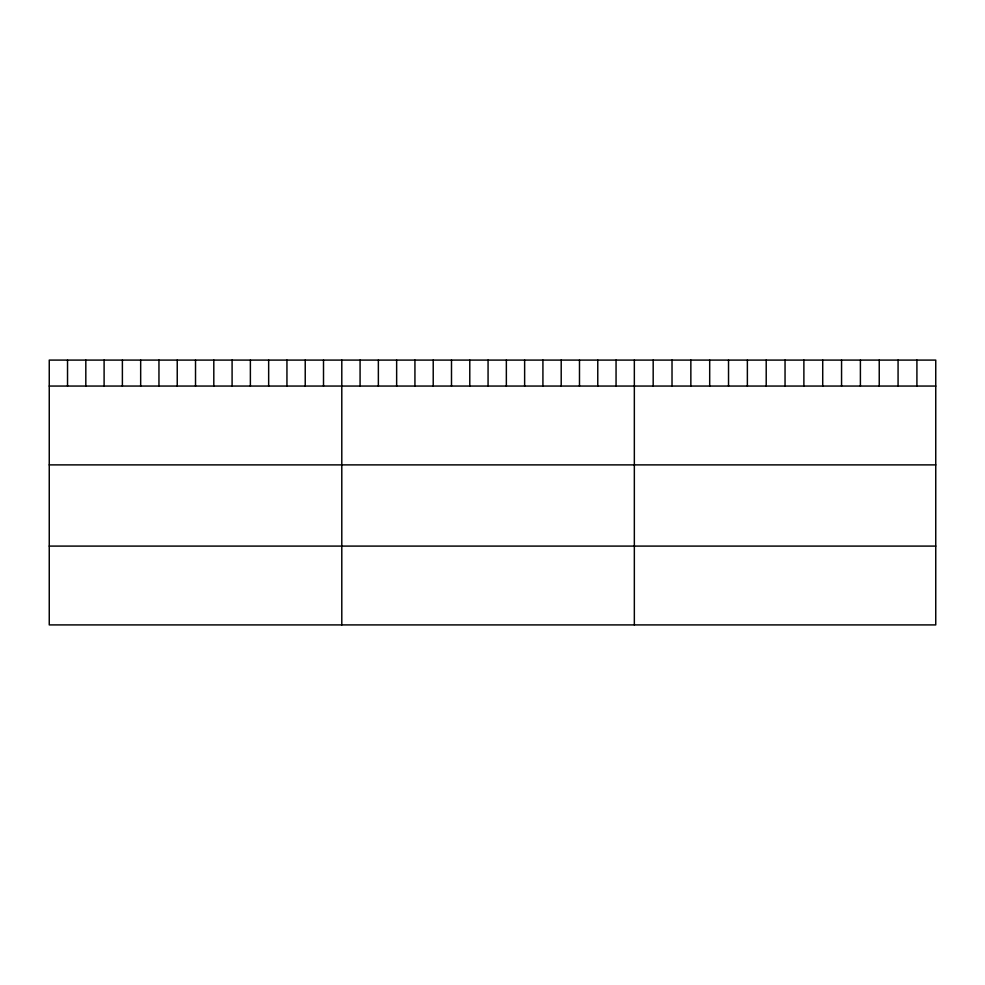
<?xml version="1.0" encoding="UTF-8"?>
<svg xmlns="http://www.w3.org/2000/svg" width="985" height="985" viewBox="0 0 985 985"><rect width="100%" height="100%" fill="white"/><g stroke="black" fill="none" stroke-linecap="round" stroke-linejoin="round"><path stroke-width="1.48" d="M935.75 386.058L935.75 624.909L49.25 624.909L49.25 360.091L935.75 360.091L935.75 386.058L49.25 386.058M49.25 464.883L935.75 464.883M49.25 546.096L935.75 546.096M916.912 360.091L916.912 386.058M898.074 360.091L898.074 386.058M879.236 360.091L879.236 386.058M860.397 360.091L860.397 386.058M841.559 360.091L841.559 386.058M822.721 360.091L822.721 386.058M803.883 360.091L803.883 386.058M785.045 360.091L785.045 386.058M766.207 360.091L766.207 386.058M747.369 360.091L747.369 386.058M728.531 360.091L728.531 386.058M709.692 360.091L709.692 386.058M690.854 360.091L690.854 386.058M672.016 360.091L672.016 386.058M653.178 360.091L653.178 386.058M634.34 360.091L634.34 624.909M616.056 360.091L616.056 386.058M597.772 360.091L597.772 386.058M579.488 360.091L579.488 386.058M561.204 360.091L561.204 386.058M542.92 360.091L542.92 386.058M524.636 360.091L524.636 386.058M506.352 360.091L506.352 386.058M488.067 360.091L488.067 386.058M469.783 360.091L469.783 386.058M451.499 360.091L451.499 386.058M433.215 360.091L433.215 386.058M414.931 360.091L414.931 386.058M396.647 360.091L396.647 386.058M378.363 360.091L378.363 386.058M360.079 360.091L360.079 386.058M341.795 360.091L341.795 624.909M323.511 360.091L323.511 386.058M305.227 360.091L305.227 386.058M286.943 360.091L286.943 386.058M268.659 360.091L268.659 386.058M250.375 360.091L250.375 386.058M232.091 360.091L232.091 386.058M213.807 360.091L213.807 386.058M195.523 360.091L195.523 386.058M177.238 360.091L177.238 386.058M158.954 360.091L158.954 386.058M140.67 360.091L140.67 386.058M122.386 360.091L122.386 386.058M104.102 360.091L104.102 386.058M85.818 360.091L85.818 386.058M67.534 360.091L67.534 386.058"/></g></svg>
